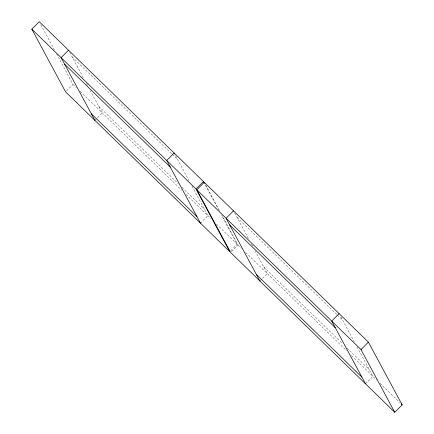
<?xml version="1.0" encoding="UTF-8"?>
<svg xmlns="http://www.w3.org/2000/svg" width="434" height="434" viewBox="0 0 434 434"><rect width="100%" height="100%" fill="white"/><g stroke="black" fill="none" stroke-linecap="round" stroke-linejoin="round"><path stroke-width="0.33" stroke-dasharray="2.17 1.63" d="M66.521 90.928L72.993 84.402L56.751 54.234M94.883 120.37L102.283 112.911L90.343 90.744M200.481 223.168L207.881 215.709L191.801 185.85M230.693 250.743L237.165 244.217L221.562 215.237M231.517 251.546L237.989 245.026L222.067 215.448M259.879 280.993L267.279 273.534L255.344 251.367M365.482 383.792L372.877 376.332L356.802 346.473M72.071 56.805L171.859 153.945M172.341 154.417L177.669 159.603M237.067 217.429L336.855 314.569M337.337 315.041L342.67 320.227M98.73 106.314L178.173 183.653M182.047 187.423L204.327 209.112M263.726 266.937L342.686 343.799M347.043 348.046L369.329 369.735M72.993 84.402L76.357 87.673M80.198 91.411L181.721 190.244M186.083 194.492L211.239 218.98M216.523 224.123L237.165 244.217M237.989 245.026L241.353 248.297M245.671 252.501L346.723 350.867M351.562 355.582L376.717 380.07M380.081 383.341L399.763 402.502M340.891 316.929L354.231 341.699M234.702 213.029L248.644 238.922M251.514 244.255L252.474 246.035M205.824 185.28L219.517 210.712M205.315 185.068L218.378 209.318M175.596 155.757L188.909 180.484M69.706 52.411L83.328 77.708M86.518 83.637L87.489 85.438M40.823 24.657L54.521 50.094"/><path stroke-width="0.65" d="M31.834 29.159L196.011 188.974L229.77 251.677L65.599 91.862L31.834 29.159L39.234 21.7L203.405 181.52L204.045 182.703M68.518 50.208L61.123 57.668L94.883 120.37M196.011 188.974L203.405 181.52M196.835 189.783L204.23 182.323L368.401 342.138L402.166 404.841L394.766 412.3L230.595 252.479L196.835 189.783L361.007 349.598L394.766 412.3M233.519 210.832L226.119 218.291L259.879 280.993M339.117 313.63L331.717 321.089L365.482 383.792M361.007 349.598L368.401 342.138M64.671 64.265L170.274 167.063M229.673 224.888L335.27 327.686M401.206 403.908L402.166 404.841M91.33 113.773L196.933 216.571M256.331 274.397L361.929 377.195M204.23 182.323L204.87 183.506M174.712 154.108L174.121 153.007L166.721 160.466L200.481 223.168"/></g></svg>
